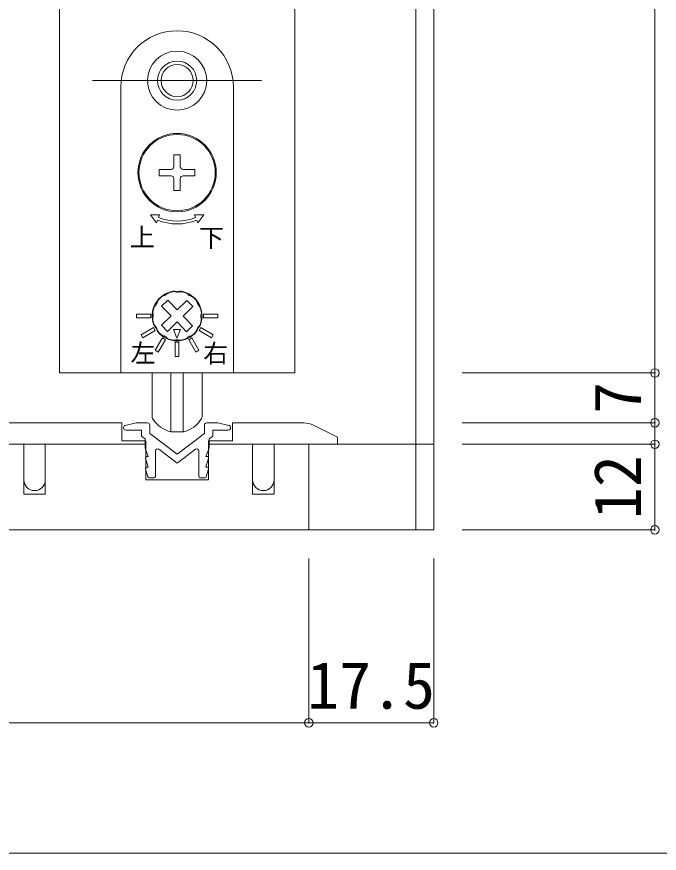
# Model space of a CAD drawing. Units: millimetres on the paper, enlarged 10 times, with parts at other scales. Extents: x -2000 to 2000, y -1385 to 1385.
# Drawn here: x -750.3 to -449.8, y -67.5 to 323.6 of the extents above; entities that cross this region are included whole.
import ezdxf
from ezdxf.enums import TextEntityAlignment as Align

# ---------------------------------------------------------------- set-up
doc = ezdxf.new("R2010")
doc.units = ezdxf.units.MM
doc.header["$LTSCALE"] = 10
doc.header["$PDMODE"] = 32
doc.header["$PDSIZE"] = 4
doc.linetypes.add('USER1', pattern=[19.05, 12.7, -6.35])
for name, color, linetype, lineweight in [('1-0_H-SYM', 7, 'Continuous', 20), ('1-1_0', 7, 'Continuous', 20), ('2-0_18', 7, 'Continuous', 18)]:
    doc.layers.add(name, color=color, linetype=linetype, lineweight=lineweight)
doc.styles.add('ＭＳ ゴシック', font='')
doc.styles.get('ＭＳ ゴシック').set_extended_font_data('MS Gothic')

msp = doc.modelspace()

# ---------------------------------------------------------------- linework, layer by layer
at = {"layer": '1-0_H-SYM'}
msp.add_line((380, -67.5), (-1950, -67.5), dxfattribs=at)
at = {"layer": '1-1_0'}
msp.add_lwpolyline([(380, -67.5), (-1950, -67.5), (-1950, 1335)], dxfattribs=at)
at = {"layer": '2-0_18', "color": 4, "lineweight": 9}
for p, q in [((-451.86, 157.02), (-451.86, 920.84)), ((-451.86, 157.02), (-542, 157.02)), ((-451.86, 157.02), (-451.86, 133.68)), ((-451.86, 133.68), (-542, 133.68)), ((-451.86, 133.68), (-451.86, 123.68)), ((-451.86, 123.68), (-542, 123.68)), ((-451.86, 123.68), (-451.86, 83.68)), ((-451.86, 83.68), (-542, 83.68)), ((-613.7, 70.35), (-613.7, -6.53)), ((-613.7, 70.35), (-613.7, -6.53)), ((-555.33, 70.35), (-555.33, -6.53)), ((-1003.63, -6.53), (-613.7, -6.53)), ((-613.7, -6.53), (-555.33, -6.53))]:
    msp.add_line(p, q, dxfattribs=at)
at = {"layer": '2-0_18', "lineweight": 20}
for p, q in [((-730.33, 575.35), (-730.33, 157.02)), ((-620.33, 575.35), (-620.33, 157.02)), ((-563.67, 575.35), (-563.67, 83.68)), ((-555.33, 575.35), (-555.33, 83.68)), ((-730.33, 157.02), (-620.33, 157.02)), ((-701.17, 133.68), (-782.83, 133.68)), ((-694.44, 133.66), (-699.55, 132.53)), ((-694.22, 133.68), (-689.11, 133.68)), ((-656.44, 133.68), (-661.56, 133.68)), ((-656.23, 133.66), (-651.12, 132.53)), ((-616.03, 133.68), (-649.5, 133.68)), ((-700.33, 131.55), (-700.33, 131.35)), ((-699.33, 130.35), (-695.89, 130.35)), ((-695.89, 130.35), (-692, 130.35)), ((-692, 127.43), (-692, 130.35)), ((-688.11, 132.68), (-688.11, 128.68)), ((-662.56, 132.68), (-662.56, 128.68)), ((-654.78, 130.35), (-658.67, 130.35)), ((-651.33, 130.35), (-654.78, 130.35)), ((-650.33, 131.35), (-650.33, 131.55)), ((-692, 127.43), (-690.33, 126.18)), ((-690.33, 122.14), (-690.33, 126.18)), ((-675.33, 119.1), (-688.11, 128.68)), ((-662.56, 128.68), (-675.33, 119.1)), ((-658.67, 127.43), (-660.33, 126.18)), ((-660.33, 122.14), (-660.33, 126.18)), ((-794, 123.68), (-747, 123.68)), ((-742, 123.68), (-794, 123.68)), ((-690.33, 123.68), (-794, 123.68)), ((-747, 123.68), (-747, 100.35)), ((-742, 123.68), (-690, 123.68)), ((-690, 123.68), (-737, 123.68)), ((-690.29, 121.91), (-688.83, 118.02)), ((-675.33, 114.93), (-683.9, 121.36)), ((-675.33, 114.93), (-666.77, 121.36)), ((-660.38, 121.91), (-661.82, 118.05)), ((-660.67, 123.68), (-640, 123.68)), ((-555.33, 123.68), (-660.67, 123.68)), ((-630, 123.68), (-613.67, 123.68)), ((-630, 123.68), (-630, 100.35)), ((-613.67, 123.68), (-600.33, 123.68)), ((-613.67, 83.68), (-613.67, 123.68)), ((-689.44, 118.02), (-688.83, 118.02)), ((-685.5, 108.68), (-685.5, 120.56)), ((-665.17, 108.72), (-665.17, 120.56)), ((-661.26, 118.05), (-661.82, 118.05)), ((-690.08, 117.16), (-688.83, 113.02)), ((-660.63, 117.19), (-661.87, 113.05)), ((-688.98, 108.49), (-690.08, 112.16)), ((-689.44, 113.02), (-688.83, 113.02)), ((-661.26, 113.05), (-661.87, 113.05)), ((-661.73, 108.53), (-660.63, 112.19)), ((-688.34, 108.02), (-686.17, 108.02)), ((-662.36, 108.05), (-664.5, 108.05)), ((-555.33, 83.68), (-1062, 83.68)), ((-808.67, 83.68), (-613.67, 83.68))]:
    msp.add_line(p, q, dxfattribs=at)
at = {"layer": '2-0_18', "color": 2, "linetype": 'USER1'}
msp.add_line((-714.83, 293.68), (-635.83, 293.68), dxfattribs=at)
at = {"layer": '2-0_18'}
for p, q in [((-701.67, 290.68), (-701.67, 157.02)), ((-649, 157.02), (-649, 290.68)), ((-673.83, 259.02), (-676.83, 259.02)), ((-676.83, 253.52), (-676.83, 259.02)), ((-673.83, 253.52), (-673.83, 259.02)), ((-667, 252.18), (-672.5, 252.18)), ((-667, 252.18), (-667, 249.18)), ((-678.17, 249.18), (-683.67, 249.18)), ((-676.83, 242.35), (-676.83, 247.85)), ((-673.83, 242.35), (-673.83, 247.85)), ((-667, 249.18), (-672.5, 249.18)), ((-673.83, 242.35), (-676.83, 242.35)), ((-678.16, 183.72), (-682.59, 188.25)), ((-675.3, 186.51), (-670.77, 190.94)), ((-682.7, 179.3), (-678.16, 183.72)), ((-679.9, 176.43), (-675.37, 180.86)), ((-670.95, 176.32), (-675.37, 180.86)), ((-679.9, 176.43), (-682.7, 179.3)), ((-668.08, 179.12), (-670.95, 176.32)), ((-701.67, 157.02), (-649, 157.02)), ((-687, 136.57), (-687, 157.02)), ((-678.25, 157.02), (-678.25, 129.51)), ((-672.42, 157.02), (-672.42, 129.51)), ((-663.67, 157.02), (-663.67, 136.57)), ((-678.25, 129.51), (-672.42, 129.51))]:
    msp.add_line(p, q, dxfattribs=at)
for points in [[(-678.17, 252.18), (-683.67, 252.18), (-683.67, 249.18)], [(-684.01, 229.74), (-683.5, 230.98), (-687.83, 230.98), (-685.03, 227.28), (-684.52, 228.51)], [(-666.15, 228.51), (-665.64, 227.28), (-662.84, 230.98), (-667.17, 230.98), (-666.66, 229.74)], [(-675.3, 186.51), (-679.72, 191.05), (-682.59, 188.25)], [(-668.08, 179.12), (-672.51, 183.65), (-667.97, 188.07), (-670.77, 190.94)]]:
    msp.add_lwpolyline(points, dxfattribs=at)
for points in [[(-694.33, 182.85), (-687.67, 182.85), (-687.67, 184.52), (-694.33, 184.52)], [(-656.33, 184.52), (-663, 184.52), (-663, 182.85), (-656.33, 182.85)], [(-691.37, 173.46), (-685.6, 176.8), (-686.43, 178.24), (-692.21, 174.91)], [(-675.46, 173.35), (-673.75, 177.33), (-677.08, 177.37)], [(-658.46, 174.91), (-664.24, 178.24), (-665.07, 176.8), (-659.3, 173.46)], [(-684.11, 166.81), (-680.78, 172.59), (-682.22, 173.42), (-685.56, 167.65)], [(-665.11, 167.65), (-668.45, 173.42), (-669.89, 172.59), (-666.56, 166.81)], [(-674.5, 171.35), (-676.17, 171.35), (-676.17, 164.68), (-674.5, 164.68)]]:
    msp.add_lwpolyline(points, close=True, dxfattribs=at)
at = {"layer": '2-0_18', "lineweight": 20}
for points in [[(-690.04, 125.35), (-701.17, 125.35), (-701.17, 133.68)], [(-649.5, 133.68), (-649.5, 125.35), (-660.67, 125.35), (-660.67, 107.02), (-690, 107.02), (-690, 125.35)], [(-658.67, 127.43), (-658.67, 129.11), (-658.67, 130.35)], [(-600.33, 123.68), (-600.33, 127.02), (-611.56, 132.63)], [(-737, 123.68), (-737, 100.35), (-747, 100.35)], [(-692, 123.68), (-705.33, 123.68), (-721.67, 123.68)], [(-640, 123.68), (-640, 100.35), (-630, 100.35)]]:
    msp.add_lwpolyline(points, dxfattribs=at)
at = {"layer": '2-0_18'}
for centre, radius in [((-675.33, 293.68), 13.83), ((-675.33, 293.68), 9.17), ((-675.33, 293.68), 7.5), ((-675.33, 250.68), 18.33), ((-675.33, 250.68), 17.83)]:
    msp.add_circle(centre, radius, dxfattribs=at)
for centre, radius, start, end in [((-675.33, 290.68), 26.33, 0, 180), ((-678.17, 253.52), 1.33, 270, 360), ((-672.5, 253.52), 1.33, 180, 270), ((-678.17, 247.85), 1.33, 360, 90), ((-672.5, 247.85), 1.33, 90, 180), ((-675.33, 250.68), 24, 247.5, 292.5), ((-675.33, 250.68), 22.67, 247.5, 292.5), ((-675.33, 183.68), 11.67, 98.903, 201.097), ((-675.33, 183.68), 11.5, 130.4243, 138.1743), ((-680.63, 189.9), 3.33, 99.8787, 130.4243), ((-675.33, 183.68), 11.17, 116.9003, 121.6983), ((-677.88, 191.44), 3.33, 108.1743, 138.72), ((-675.33, 183.68), 11.5, 100.4243, 108.1743), ((-676.81, 191.72), 3.33, 69.8787, 100.4243), ((-676.78, 192.91), 2.33, 72.6114, 98.903), ((-675.33, 197.52), 2.5, 252.6114, 287.3886), ((-675.33, 183.68), 11.17, 86.9003, 91.6983), ((-673.66, 191.68), 3.33, 78.1743, 108.72), ((-673.89, 192.91), 2.33, 81.097, 107.3886), ((-675.33, 183.68), 11.67, 338.903, 81.097), ((-675.33, 183.68), 11.5, 70.4243, 78.1743), ((-672.6, 191.38), 3.33, 39.8787, 70.4243), ((-675.33, 183.68), 11.17, 56.9003, 61.6983), ((-669.89, 189.77), 3.33, 48.1743, 78.72), ((-675.33, 183.68), 11.5, 40.4243, 48.1743), ((-683.03, 186.42), 3.33, 129.8787, 160.4243), ((-675.33, 183.68), 11.17, 146.9003, 151.6983), ((-681.42, 189.13), 3.33, 138.1743, 168.72), ((-669.12, 188.98), 3.33, 9.8787, 40.4243), ((-675.33, 183.68), 11.17, 26.9003, 31.6983), ((-667.58, 186.23), 3.33, 18.1743, 48.72), ((-683.33, 185.36), 3.33, 168.1743, 198.72), ((-675.33, 183.68), 11.5, 160.4243, 168.1743), ((-675.33, 183.68), 11.17, 176.9003, 181.6983), ((-675.33, 183.68), 11.5, 10.4243, 18.1743), ((-675.33, 183.68), 11.17, 356.9003, 1.6983), ((-667.3, 185.16), 3.33, 339.8787, 10.4243), ((-683.37, 182.21), 3.33, 159.8787, 190.4243), ((-675.33, 183.68), 11.5, 190.4243, 198.1743), ((-683.09, 181.14), 3.33, 198.1743, 228.72), ((-675.33, 183.68), 11.5, 340.4243, 348.1743), ((-667.34, 182.01), 3.33, 348.1743, 18.72), ((-684.04, 180.33), 2.33, 201.097, 227.3886), ((-687.31, 176.77), 2.5, 12.6114, 47.3886), ((-675.33, 183.68), 11.17, 206.9003, 211.6983), ((-682.6, 177.82), 2.33, 192.6114, 218.903), ((-681.55, 178.39), 3.33, 189.8787, 220.4243), ((-675.33, 183.68), 11.67, 218.903, 321.097), ((-675.33, 183.68), 11.5, 220.4243, 228.1743), ((-675.33, 183.68), 11.5, 310.4243, 318.1743), ((-669.25, 178.24), 3.33, 318.1743, 348.72), ((-668.07, 177.82), 2.33, 321.097, 347.3886), ((-675.33, 183.68), 11.17, 326.9003, 331.6983), ((-663.35, 176.77), 2.5, 132.6114, 167.3886), ((-667.64, 180.95), 3.33, 309.8787, 340.4243), ((-666.63, 180.33), 2.33, 312.6114, 338.903), ((-680.78, 177.6), 3.33, 228.1743, 258.72), ((-675.33, 183.68), 11.17, 236.9003, 241.6983), ((-678.07, 175.99), 3.33, 219.8787, 250.4243), ((-675.33, 183.68), 11.5, 250.4243, 258.1743), ((-677.01, 175.69), 3.33, 258.1743, 288.72), ((-675.33, 183.68), 11.17, 266.9003, 271.6983), ((-673.86, 175.65), 3.33, 249.8787, 280.4243), ((-675.33, 183.68), 11.5, 280.4243, 288.1743), ((-672.79, 175.93), 3.33, 288.1743, 318.72), ((-675.33, 183.68), 11.17, 296.9003, 301.6983), ((-670.04, 177.47), 3.33, 279.8787, 310.4243), ((-685.33, 136.57), 1.67, 180, 210.5607), ((-675.29, 142.51), 13.33, 210.5607, 257.1614), ((-675.38, 142.51), 13.33, 282.8386, 329.4393), ((-665.33, 136.57), 1.67, 329.4393, 360)]:
    msp.add_arc(centre, radius, start, end, dxfattribs=at)
at = {"layer": '2-0_18', "lineweight": 20}
for centre, radius, start, end in [((-694.22, 132.68), 1, 90, 102.5288), ((-689.11, 132.68), 1, 0, 90), ((-661.56, 132.68), 1, 90, 180), ((-656.44, 132.68), 1, 77.4712, 90), ((-656.44, 132.68), 1, 77.4712, 90), ((-656.44, 132.68), 1, 77.4712, 90), ((-656.44, 132.68), 1, 77.4712, 90), ((-616.03, 123.68), 10, 63.435, 90), ((-699.33, 131.55), 1, 102.5288, 180), ((-699.33, 131.35), 1, 180, 270), ((-651.33, 131.35), 1, 270, 0), ((-651.33, 131.55), 1, 0, 77.4712), ((-689.67, 122.14), 0.667, 180, 200.556), ((-689.67, 122.14), 0.667, 180, 200.556), ((-689.67, 122.14), 0.667, 180, 200.556), ((-684.5, 120.56), 1, 53.1301, 180), ((-666.17, 120.56), 1, 0, 126.8699), ((-661, 122.14), 0.667, 339.4439, 0), ((-661, 122.14), 0.667, 339.4439, 0), ((-661, 122.14), 0.667, 339.4439, 0), ((-661, 122.14), 0.667, 339.4439, 0), ((-689.44, 117.35), 0.667, 90, 196.6992), ((-661.26, 117.38), 0.667, 343.3008, 90), ((-689.44, 112.35), 0.667, 90, 196.6992), ((-661.26, 112.38), 0.667, 343.3008, 90), ((-742, 107.02), 5, 180, 0), ((-688.34, 108.68), 0.667, 196.6992, 270), ((-686.17, 108.68), 0.667, 270, 0), ((-664.5, 108.72), 0.667, 180, 270), ((-662.36, 108.72), 0.667, 270, 343.3008), ((-635, 107.02), 5, 180, 0)]:
    msp.add_arc(centre, radius, start, end, dxfattribs=at)
at = {"layer": '2-0_18', "color": 4}
for p in [(-451.86, 157.02), (-451.86, 133.68), (-451.86, 123.68), (-451.86, 83.68), (-613.7, -6.53), (-555.33, -6.53)]:
    msp.add_point(p, dxfattribs=at)

# ---------------------------------------------------------------- texts
at = {"layer": '2-0_18', "style": 'ＭＳ ゴシック'}
for s, height, p in [('上', 8.55, (-697.41, 213.63)), ('下', 8.55, (-665.09, 213.37)), ('左', 8.55, (-697.1, 159.45)), ('右', 8.55, (-663.12, 159.36)), ('17.5', 21.99, (-614.52, -6.53))]:
    msp.add_text(s, height=height, dxfattribs=at).set_placement(p, align=Align.BOTTOM_LEFT)
for s, p in [('7', (-451.86, 137.85)), ('12', (-451.86, 88.68))]:
    msp.add_text(s, height=21.99, rotation=90, dxfattribs=at).set_placement(p, align=Align.BOTTOM_LEFT)

doc.saveas('drawing.dxf')
